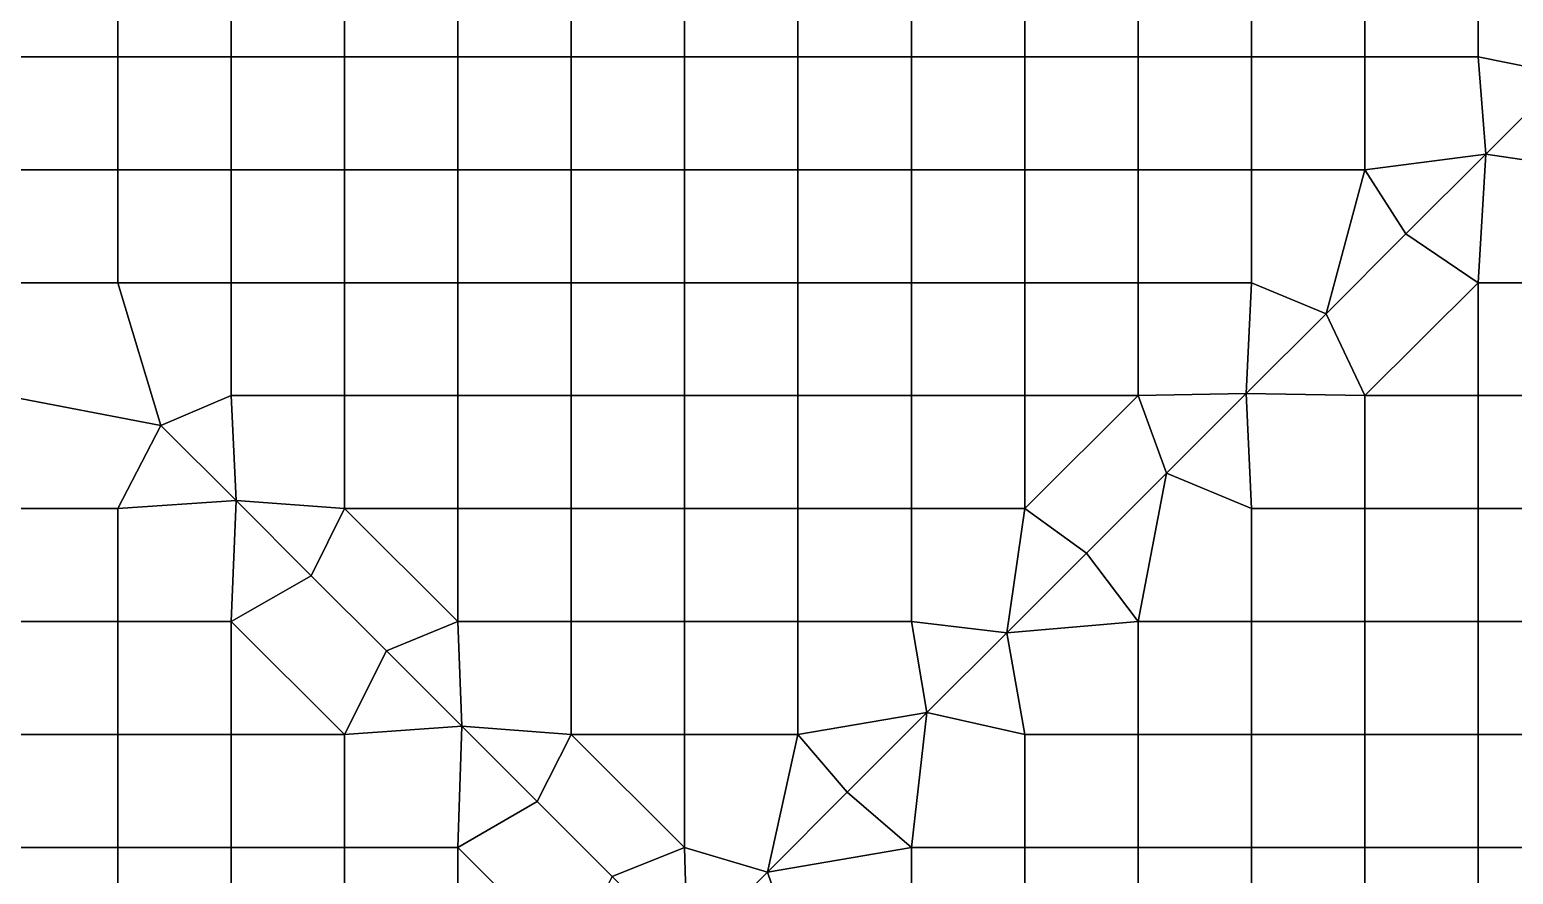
# Model space of a CAD drawing. Extents: x -13 to 39.3, y -26.5 to 20.6.
# Drawn here: x -6.82 to -0.25, y -17.12 to -13.38 of the extents above; entities that cross this region are included whole.
import ezdxf

# ---------------------------------------------------------------- set-up
doc = ezdxf.new("R2010")
doc.units = 0
doc.layers.add('BARS', color=1, linetype='CONTINUOUS')
doc.layers.add('FACES', color=5, linetype='CONTINUOUS')

msp = doc.modelspace()

# ---------------------------------------------------------------- linework, layer by layer
at = {"layer": 'BARS'}
for p, q in [((-0.373402, -13.93), (-0.019848, -13.5765)), ((-0.373402, -13.93, 3.3), (-0.019848, -13.5765, 3.3)), ((-0.726955, -14.2836), (-0.373402, -13.93)), ((-0.726955, -14.2836, 3.3), (-0.373402, -13.93, 3.3)), ((-1.08051, -14.6371), (-0.726955, -14.2836)), ((-1.08051, -14.6371, 3.3), (-0.726955, -14.2836, 3.3)), ((-1.43406, -14.9907), (-1.08051, -14.6371)), ((-1.43406, -14.9907, 3.3), (-1.08051, -14.6371, 3.3)), ((-1.78762, -15.3442), (-1.43406, -14.9907)), ((-1.78762, -15.3442, 3.3), (-1.43406, -14.9907, 3.3)), ((-5.90904, -15.4654), (-6.24239, -15.1321)), ((-6.24239, -15.1321), (-6.24239, -15.1321, 0.66)), ((-6.24239, -15.1321, 0.66), (-6.24239, -15.1321, 1.32)), ((-6.24239, -15.1321, 1.32), (-6.24239, -15.1321, 1.98)), ((-6.24239, -15.1321, 1.98), (-6.24239, -15.1321, 2.64)), ((-6.24239, -15.1321, 2.64), (-6.24239, -15.1321, 3.3)), ((-5.90904, -15.4654, 3.3), (-6.24239, -15.1321, 3.3)), ((-2.14117, -15.6978), (-1.78762, -15.3442)), ((-2.14117, -15.6978, 3.3), (-1.78762, -15.3442, 3.3)), ((-5.57569, -15.7988), (-5.90904, -15.4654)), ((-5.57569, -15.7988, 3.3), (-5.90904, -15.4654, 3.3)), ((-2.49472, -16.0513), (-2.14117, -15.6978)), ((-2.49472, -16.0513, 3.3), (-2.14117, -15.6978, 3.3)), ((-5.24234, -16.1321), (-5.57569, -15.7988)), ((-5.24234, -16.1321, 3.3), (-5.57569, -15.7988, 3.3)), ((-2.84828, -16.4049), (-2.49472, -16.0513)), ((-2.84828, -16.4049, 3.3), (-2.49472, -16.0513, 3.3)), ((-4.90899, -16.4655), (-5.24234, -16.1321)), ((-4.90899, -16.4655, 3.3), (-5.24234, -16.1321, 3.3)), ((-3.20183, -16.7584), (-2.84828, -16.4049)), ((-3.20183, -16.7584, 3.3), (-2.84828, -16.4049, 3.3)), ((-4.57564, -16.7988), (-4.90899, -16.4655)), ((-4.57564, -16.7988, 3.3), (-4.90899, -16.4655, 3.3)), ((-4.24229, -17.1322), (-4.57564, -16.7988)), ((-4.24229, -17.1322, 3.3), (-4.57564, -16.7988, 3.3)), ((-3.55538, -17.112), (-3.20183, -16.7584)), ((-3.55538, -17.112, 3.3), (-3.20183, -16.7584, 3.3)), ((-3.90894, -17.4655), (-3.55538, -17.112)), ((-3.90894, -17.4655, 3.3), (-3.55538, -17.112, 3.3))]:
    msp.add_line(p, q, dxfattribs=at)
at = {"layer": 'FACES'}
for points in [[(-6.43243, -12.9974), (-6.93454, -12.9974), (-6.93454, -13.4981), (-6.43243, -13.4981)], [(-6.43243, -12.9974, 3.3), (-6.93454, -12.9974, 3.3), (-6.93454, -13.4981, 3.3), (-6.43243, -13.4981, 3.3)], [(-5.93031, -12.9974), (-6.43243, -12.9974), (-6.43243, -13.4981), (-5.93031, -13.4981)], [(-5.93031, -12.9974, 3.3), (-6.43243, -12.9974, 3.3), (-6.43243, -13.4981, 3.3), (-5.93031, -13.4981, 3.3)], [(-5.4282, -12.9974), (-5.93031, -12.9974), (-5.93031, -13.4981), (-5.4282, -13.4981)], [(-5.4282, -12.9974, 3.3), (-5.93031, -12.9974, 3.3), (-5.93031, -13.4981, 3.3), (-5.4282, -13.4981, 3.3)], [(-4.92609, -12.9974), (-5.4282, -12.9974), (-5.4282, -13.4981), (-4.92609, -13.4981)], [(-4.92609, -12.9974, 3.3), (-5.4282, -12.9974, 3.3), (-5.4282, -13.4981, 3.3), (-4.92609, -13.4981, 3.3)], [(-4.42397, -12.9974), (-4.92609, -12.9974), (-4.92609, -13.4981), (-4.42397, -13.4981)], [(-4.42397, -12.9974, 3.3), (-4.92609, -12.9974, 3.3), (-4.92609, -13.4981, 3.3), (-4.42397, -13.4981, 3.3)], [(-3.92186, -12.9974), (-4.42397, -12.9974), (-4.42397, -13.4981), (-3.92186, -13.4981)], [(-3.92186, -12.9974, 3.3), (-4.42397, -12.9974, 3.3), (-4.42397, -13.4981, 3.3), (-3.92186, -13.4981, 3.3)], [(-3.41975, -12.9974), (-3.92186, -12.9974), (-3.92186, -13.4981), (-3.41975, -13.4981)], [(-3.41975, -12.9974, 3.3), (-3.92186, -12.9974, 3.3), (-3.92186, -13.4981, 3.3), (-3.41975, -13.4981, 3.3)], [(-2.91763, -12.9974), (-3.41975, -12.9974), (-3.41975, -13.4981), (-2.91763, -13.4981)], [(-2.91763, -12.9974, 3.3), (-3.41975, -12.9974, 3.3), (-3.41975, -13.4981, 3.3), (-2.91763, -13.4981, 3.3)], [(-2.41552, -12.9974), (-2.91763, -12.9974), (-2.91763, -13.4981), (-2.41552, -13.4981)], [(-2.41552, -12.9974, 3.3), (-2.91763, -12.9974, 3.3), (-2.91763, -13.4981, 3.3), (-2.41552, -13.4981, 3.3)], [(-1.91341, -12.9974), (-2.41552, -12.9974), (-2.41552, -13.4981), (-1.91341, -13.4981)], [(-1.91341, -12.9974, 3.3), (-2.41552, -12.9974, 3.3), (-2.41552, -13.4981, 3.3), (-1.91341, -13.4981, 3.3)], [(-1.41129, -12.9974), (-1.91341, -12.9974), (-1.91341, -13.4981), (-1.41129, -13.4981)], [(-1.41129, -12.9974, 3.3), (-1.91341, -12.9974, 3.3), (-1.91341, -13.4981, 3.3), (-1.41129, -13.4981, 3.3)], [(-0.909178, -12.9974), (-1.41129, -12.9974), (-1.41129, -13.4981), (-0.909178, -13.4981)], [(-0.909178, -12.9974, 3.3), (-1.41129, -12.9974, 3.3), (-1.41129, -13.4981, 3.3), (-0.909178, -13.4981, 3.3)], [(-0.407065, -12.9974), (-0.909178, -12.9974), (-0.909178, -13.4981), (-0.407065, -13.4981)], [(-0.407065, -12.9974, 3.3), (-0.909178, -12.9974, 3.3), (-0.909178, -13.4981, 3.3), (-0.407065, -13.4981, 3.3)], [(-0.019848, -13.5765), (0.333705, -13.2229), (-0.407065, -12.9974), (-0.407065, -13.4981)], [(-0.019848, -13.5765, 3.3), (0.333705, -13.2229, 3.3), (-0.407065, -12.9974, 3.3), (-0.407065, -13.4981, 3.3)], [(-6.43243, -13.4981), (-6.93454, -13.4981), (-6.93454, -13.9988), (-6.43243, -13.9988)], [(-6.43243, -13.4981, 3.3), (-6.93454, -13.4981, 3.3), (-6.93454, -13.9988, 3.3), (-6.43243, -13.9988, 3.3)], [(-5.93031, -13.4981), (-6.43243, -13.4981), (-6.43243, -13.9988), (-5.93031, -13.9988)], [(-5.93031, -13.4981, 3.3), (-6.43243, -13.4981, 3.3), (-6.43243, -13.9988, 3.3), (-5.93031, -13.9988, 3.3)], [(-5.4282, -13.4981), (-5.93031, -13.4981), (-5.93031, -13.9988), (-5.4282, -13.9988)], [(-5.4282, -13.4981, 3.3), (-5.93031, -13.4981, 3.3), (-5.93031, -13.9988, 3.3), (-5.4282, -13.9988, 3.3)], [(-4.92609, -13.4981), (-5.4282, -13.4981), (-5.4282, -13.9988), (-4.92609, -13.9988)], [(-4.92609, -13.4981, 3.3), (-5.4282, -13.4981, 3.3), (-5.4282, -13.9988, 3.3), (-4.92609, -13.9988, 3.3)], [(-4.42397, -13.4981), (-4.92609, -13.4981), (-4.92609, -13.9988), (-4.42397, -13.9988)], [(-4.42397, -13.4981, 3.3), (-4.92609, -13.4981, 3.3), (-4.92609, -13.9988, 3.3), (-4.42397, -13.9988, 3.3)], [(-3.92186, -13.4981), (-4.42397, -13.4981), (-4.42397, -13.9988), (-3.92186, -13.9988)], [(-3.92186, -13.4981, 3.3), (-4.42397, -13.4981, 3.3), (-4.42397, -13.9988, 3.3), (-3.92186, -13.9988, 3.3)], [(-3.41975, -13.4981), (-3.92186, -13.4981), (-3.92186, -13.9988), (-3.41975, -13.9988)], [(-3.41975, -13.4981, 3.3), (-3.92186, -13.4981, 3.3), (-3.92186, -13.9988, 3.3), (-3.41975, -13.9988, 3.3)], [(-2.91763, -13.4981), (-3.41975, -13.4981), (-3.41975, -13.9988), (-2.91763, -13.9988)], [(-2.91763, -13.4981, 3.3), (-3.41975, -13.4981, 3.3), (-3.41975, -13.9988, 3.3), (-2.91763, -13.9988, 3.3)], [(-2.41552, -13.4981), (-2.91763, -13.4981), (-2.91763, -13.9988), (-2.41552, -13.9988)], [(-2.41552, -13.4981, 3.3), (-2.91763, -13.4981, 3.3), (-2.91763, -13.9988, 3.3), (-2.41552, -13.9988, 3.3)], [(-1.91341, -13.4981), (-2.41552, -13.4981), (-2.41552, -13.9988), (-1.91341, -13.9988)], [(-1.91341, -13.4981, 3.3), (-2.41552, -13.4981, 3.3), (-2.41552, -13.9988, 3.3), (-1.91341, -13.9988, 3.3)], [(-1.41129, -13.4981), (-1.91341, -13.4981), (-1.91341, -13.9988), (-1.41129, -13.9988)], [(-1.41129, -13.4981, 3.3), (-1.91341, -13.4981, 3.3), (-1.91341, -13.9988, 3.3), (-1.41129, -13.9988, 3.3)], [(-0.909178, -13.4981), (-1.41129, -13.4981), (-1.41129, -13.9988), (-0.909178, -13.9988)], [(-0.909178, -13.4981, 3.3), (-1.41129, -13.4981, 3.3), (-1.41129, -13.9988, 3.3), (-0.909178, -13.9988, 3.3)], [(-0.373402, -13.93), (-0.407065, -13.4981), (-0.909178, -13.4981), (-0.909178, -13.9988)], [(-0.373402, -13.93, 3.3), (-0.407065, -13.4981, 3.3), (-0.909178, -13.4981, 3.3), (-0.909178, -13.9988, 3.3)], [(-0.019848, -13.5765), (-0.407065, -13.4981), (-0.373402, -13.93)], [(-0.019848, -13.5765, 3.3), (-0.407065, -13.4981, 3.3), (-0.373402, -13.93, 3.3)], [(0.095049, -13.9988), (-0.019848, -13.5765), (-0.373402, -13.93)], [(-0.373402, -13.93), (-0.373402, -13.93, 0.66), (-0.019848, -13.5765, 0.66), (-0.019848, -13.5765)], [(-0.373402, -13.93, 0.66), (-0.373402, -13.93, 1.32), (-0.019848, -13.5765, 1.32), (-0.019848, -13.5765, 0.66)], [(-0.373402, -13.93, 1.32), (-0.373402, -13.93, 1.98), (-0.019848, -13.5765, 1.98), (-0.019848, -13.5765, 1.32)], [(-0.373402, -13.93, 1.98), (-0.373402, -13.93, 2.64), (-0.019848, -13.5765, 2.64), (-0.019848, -13.5765, 1.98)], [(-0.019848, -13.5765, 2.64), (-0.373402, -13.93, 2.64), (-0.373402, -13.93, 3.3), (-0.019848, -13.5765, 3.3)], [(0.095049, -13.9988, 3.3), (-0.019848, -13.5765, 3.3), (-0.373402, -13.93, 3.3)], [(-0.726955, -14.2836), (-0.373402, -13.93), (-0.909178, -13.9988)], [(-0.726955, -14.2836, 3.3), (-0.373402, -13.93, 3.3), (-0.909178, -13.9988, 3.3)], [(-0.407065, -14.4995), (-0.373402, -13.93), (-0.726955, -14.2836)], [(-0.726955, -14.2836), (-0.726955, -14.2836, 0.66), (-0.373402, -13.93, 0.66), (-0.373402, -13.93)], [(-0.726955, -14.2836, 0.66), (-0.726955, -14.2836, 1.32), (-0.373402, -13.93, 1.32), (-0.373402, -13.93, 0.66)], [(-0.726955, -14.2836, 1.32), (-0.726955, -14.2836, 1.98), (-0.373402, -13.93, 1.98), (-0.373402, -13.93, 1.32)], [(-0.726955, -14.2836, 1.98), (-0.726955, -14.2836, 2.64), (-0.373402, -13.93, 2.64), (-0.373402, -13.93, 1.98)], [(-0.373402, -13.93, 2.64), (-0.726955, -14.2836, 2.64), (-0.726955, -14.2836, 3.3), (-0.373402, -13.93, 3.3)], [(-0.407065, -14.4995, 3.3), (-0.373402, -13.93, 3.3), (-0.726955, -14.2836, 3.3)], [(0.095049, -13.9988), (-0.373402, -13.93), (-0.407065, -14.4995), (0.095049, -14.4995)], [(0.095049, -13.9988, 3.3), (-0.373402, -13.93, 3.3), (-0.407065, -14.4995, 3.3), (0.095049, -14.4995, 3.3)], [(-6.43243, -13.9988), (-6.93454, -13.9988), (-6.93454, -14.4995), (-6.43243, -14.4995)], [(-6.43243, -13.9988, 3.3), (-6.93454, -13.9988, 3.3), (-6.93454, -14.4995, 3.3), (-6.43243, -14.4995, 3.3)], [(-5.93031, -13.9988), (-6.43243, -13.9988), (-6.43243, -14.4995), (-5.93031, -14.4995)], [(-5.93031, -13.9988, 3.3), (-6.43243, -13.9988, 3.3), (-6.43243, -14.4995, 3.3), (-5.93031, -14.4995, 3.3)], [(-5.4282, -13.9988), (-5.93031, -13.9988), (-5.93031, -14.4995), (-5.4282, -14.4995)], [(-5.4282, -13.9988, 3.3), (-5.93031, -13.9988, 3.3), (-5.93031, -14.4995, 3.3), (-5.4282, -14.4995, 3.3)], [(-4.92609, -13.9988), (-5.4282, -13.9988), (-5.4282, -14.4995), (-4.92609, -14.4995)], [(-4.92609, -13.9988, 3.3), (-5.4282, -13.9988, 3.3), (-5.4282, -14.4995, 3.3), (-4.92609, -14.4995, 3.3)], [(-4.42397, -13.9988), (-4.92609, -13.9988), (-4.92609, -14.4995), (-4.42397, -14.4995)], [(-4.42397, -13.9988, 3.3), (-4.92609, -13.9988, 3.3), (-4.92609, -14.4995, 3.3), (-4.42397, -14.4995, 3.3)], [(-3.92186, -13.9988), (-4.42397, -13.9988), (-4.42397, -14.4995), (-3.92186, -14.4995)], [(-3.92186, -13.9988, 3.3), (-4.42397, -13.9988, 3.3), (-4.42397, -14.4995, 3.3), (-3.92186, -14.4995, 3.3)], [(-3.41975, -13.9988), (-3.92186, -13.9988), (-3.92186, -14.4995), (-3.41975, -14.4995)], [(-3.41975, -13.9988, 3.3), (-3.92186, -13.9988, 3.3), (-3.92186, -14.4995, 3.3), (-3.41975, -14.4995, 3.3)], [(-2.91763, -13.9988), (-3.41975, -13.9988), (-3.41975, -14.4995), (-2.91763, -14.4995)], [(-2.91763, -13.9988, 3.3), (-3.41975, -13.9988, 3.3), (-3.41975, -14.4995, 3.3), (-2.91763, -14.4995, 3.3)], [(-2.41552, -13.9988), (-2.91763, -13.9988), (-2.91763, -14.4995), (-2.41552, -14.4995)], [(-2.41552, -13.9988, 3.3), (-2.91763, -13.9988, 3.3), (-2.91763, -14.4995, 3.3), (-2.41552, -14.4995, 3.3)], [(-1.91341, -13.9988), (-2.41552, -13.9988), (-2.41552, -14.4995), (-1.91341, -14.4995)], [(-1.91341, -13.9988, 3.3), (-2.41552, -13.9988, 3.3), (-2.41552, -14.4995, 3.3), (-1.91341, -14.4995, 3.3)], [(-1.41129, -13.9988), (-1.91341, -13.9988), (-1.91341, -14.4995), (-1.41129, -14.4995)], [(-1.41129, -13.9988, 3.3), (-1.91341, -13.9988, 3.3), (-1.91341, -14.4995, 3.3), (-1.41129, -14.4995, 3.3)], [(-1.08051, -14.6371), (-0.909178, -13.9988), (-1.41129, -13.9988), (-1.41129, -14.4995)], [(-1.08051, -14.6371, 3.3), (-0.909178, -13.9988, 3.3), (-1.41129, -13.9988, 3.3), (-1.41129, -14.4995, 3.3)], [(-1.08051, -14.6371), (-0.726955, -14.2836), (-0.909178, -13.9988)], [(-1.08051, -14.6371, 3.3), (-0.726955, -14.2836, 3.3), (-0.909178, -13.9988, 3.3)], [(-0.407065, -14.4995), (-0.726955, -14.2836), (-1.08051, -14.6371), (-0.909178, -15.0002)], [(-1.08051, -14.6371), (-1.08051, -14.6371, 0.66), (-0.726955, -14.2836, 0.66), (-0.726955, -14.2836)], [(-1.08051, -14.6371, 0.66), (-1.08051, -14.6371, 1.32), (-0.726955, -14.2836, 1.32), (-0.726955, -14.2836, 0.66)], [(-1.08051, -14.6371, 1.32), (-1.08051, -14.6371, 1.98), (-0.726955, -14.2836, 1.98), (-0.726955, -14.2836, 1.32)], [(-1.08051, -14.6371, 1.98), (-1.08051, -14.6371, 2.64), (-0.726955, -14.2836, 2.64), (-0.726955, -14.2836, 1.98)], [(-0.726955, -14.2836, 2.64), (-1.08051, -14.6371, 2.64), (-1.08051, -14.6371, 3.3), (-0.726955, -14.2836, 3.3)], [(-0.407065, -14.4995, 3.3), (-0.726955, -14.2836, 3.3), (-1.08051, -14.6371, 3.3), (-0.909178, -15.0002, 3.3)], [(-6.24239, -15.1321), (-6.43243, -14.4995), (-6.93454, -14.4995), (-6.93454, -15.0002)], [(-6.24239, -15.1321, 3.3), (-6.43243, -14.4995, 3.3), (-6.93454, -14.4995, 3.3), (-6.93454, -15.0002, 3.3)], [(-5.93031, -15.0002), (-5.93031, -14.4995), (-6.43243, -14.4995), (-6.24239, -15.1321)], [(-5.93031, -15.0002, 3.3), (-5.93031, -14.4995, 3.3), (-6.43243, -14.4995, 3.3), (-6.24239, -15.1321, 3.3)], [(-5.4282, -14.4995), (-5.93031, -14.4995), (-5.93031, -15.0002), (-5.4282, -15.0002)], [(-5.4282, -14.4995, 3.3), (-5.93031, -14.4995, 3.3), (-5.93031, -15.0002, 3.3), (-5.4282, -15.0002, 3.3)], [(-4.92609, -14.4995), (-5.4282, -14.4995), (-5.4282, -15.0002), (-4.92609, -15.0002)], [(-4.92609, -14.4995, 3.3), (-5.4282, -14.4995, 3.3), (-5.4282, -15.0002, 3.3), (-4.92609, -15.0002, 3.3)], [(-4.42397, -14.4995), (-4.92609, -14.4995), (-4.92609, -15.0002), (-4.42397, -15.0002)], [(-4.42397, -14.4995, 3.3), (-4.92609, -14.4995, 3.3), (-4.92609, -15.0002, 3.3), (-4.42397, -15.0002, 3.3)], [(-3.92186, -14.4995), (-4.42397, -14.4995), (-4.42397, -15.0002), (-3.92186, -15.0002)], [(-3.92186, -14.4995, 3.3), (-4.42397, -14.4995, 3.3), (-4.42397, -15.0002, 3.3), (-3.92186, -15.0002, 3.3)], [(-3.41975, -14.4995), (-3.92186, -14.4995), (-3.92186, -15.0002), (-3.41975, -15.0002)], [(-3.41975, -14.4995, 3.3), (-3.92186, -14.4995, 3.3), (-3.92186, -15.0002, 3.3), (-3.41975, -15.0002, 3.3)], [(-2.91763, -14.4995), (-3.41975, -14.4995), (-3.41975, -15.0002), (-2.91763, -15.0002)], [(-2.91763, -14.4995, 3.3), (-3.41975, -14.4995, 3.3), (-3.41975, -15.0002, 3.3), (-2.91763, -15.0002, 3.3)], [(-2.41552, -14.4995), (-2.91763, -14.4995), (-2.91763, -15.0002), (-2.41552, -15.0002)], [(-2.41552, -14.4995, 3.3), (-2.91763, -14.4995, 3.3), (-2.91763, -15.0002, 3.3), (-2.41552, -15.0002, 3.3)], [(-1.91341, -14.4995), (-2.41552, -14.4995), (-2.41552, -15.0002), (-1.91341, -15.0002)], [(-1.91341, -14.4995, 3.3), (-2.41552, -14.4995, 3.3), (-2.41552, -15.0002, 3.3), (-1.91341, -15.0002, 3.3)], [(-1.43406, -14.9907), (-1.41129, -14.4995), (-1.91341, -14.4995), (-1.91341, -15.0002)], [(-1.43406, -14.9907, 3.3), (-1.41129, -14.4995, 3.3), (-1.91341, -14.4995, 3.3), (-1.91341, -15.0002, 3.3)], [(-1.08051, -14.6371), (-1.41129, -14.4995), (-1.43406, -14.9907)], [(-1.08051, -14.6371, 3.3), (-1.41129, -14.4995, 3.3), (-1.43406, -14.9907, 3.3)], [(-0.407065, -14.4995), (-0.909178, -15.0002), (-0.407065, -15.0002)], [(-0.407065, -14.4995, 3.3), (-0.909178, -15.0002, 3.3), (-0.407065, -15.0002, 3.3)], [(0.095049, -14.4995), (-0.407065, -14.4995), (-0.407065, -15.0002), (0.095049, -15.0002)], [(0.095049, -14.4995, 3.3), (-0.407065, -14.4995, 3.3), (-0.407065, -15.0002, 3.3), (0.095049, -15.0002, 3.3)], [(-0.909178, -15.0002), (-1.08051, -14.6371), (-1.43406, -14.9907)], [(-1.43406, -14.9907), (-1.43406, -14.9907, 0.66), (-1.08051, -14.6371, 0.66), (-1.08051, -14.6371)], [(-1.43406, -14.9907, 0.66), (-1.43406, -14.9907, 1.32), (-1.08051, -14.6371, 1.32), (-1.08051, -14.6371, 0.66)], [(-1.43406, -14.9907, 1.32), (-1.43406, -14.9907, 1.98), (-1.08051, -14.6371, 1.98), (-1.08051, -14.6371, 1.32)], [(-1.43406, -14.9907, 1.98), (-1.43406, -14.9907, 2.64), (-1.08051, -14.6371, 2.64), (-1.08051, -14.6371, 1.98)], [(-1.08051, -14.6371, 2.64), (-1.43406, -14.9907, 2.64), (-1.43406, -14.9907, 3.3), (-1.08051, -14.6371, 3.3)], [(-0.909178, -15.0002, 3.3), (-1.08051, -14.6371, 3.3), (-1.43406, -14.9907, 3.3)], [(-6.24239, -15.1321), (-6.93454, -15.0002), (-6.93454, -15.5009), (-6.43243, -15.5009)], [(-6.24239, -15.1321, 3.3), (-6.93454, -15.0002, 3.3), (-6.93454, -15.5009, 3.3), (-6.43243, -15.5009, 3.3)], [(-5.90904, -15.4654), (-5.93031, -15.0002), (-6.24239, -15.1321)], [(-5.90904, -15.4654, 3.3), (-5.93031, -15.0002, 3.3), (-6.24239, -15.1321, 3.3)], [(-5.4282, -15.5009), (-5.4282, -15.0002), (-5.93031, -15.0002), (-5.90904, -15.4654)], [(-5.4282, -15.5009, 3.3), (-5.4282, -15.0002, 3.3), (-5.93031, -15.0002, 3.3), (-5.90904, -15.4654, 3.3)], [(-4.92609, -15.0002), (-5.4282, -15.0002), (-5.4282, -15.5009), (-4.92609, -15.5009)], [(-4.92609, -15.0002, 3.3), (-5.4282, -15.0002, 3.3), (-5.4282, -15.5009, 3.3), (-4.92609, -15.5009, 3.3)], [(-4.42397, -15.0002), (-4.92609, -15.0002), (-4.92609, -15.5009), (-4.42397, -15.5009)], [(-4.42397, -15.0002, 3.3), (-4.92609, -15.0002, 3.3), (-4.92609, -15.5009, 3.3), (-4.42397, -15.5009, 3.3)], [(-3.92186, -15.0002), (-4.42397, -15.0002), (-4.42397, -15.5009), (-3.92186, -15.5009)], [(-3.92186, -15.0002, 3.3), (-4.42397, -15.0002, 3.3), (-4.42397, -15.5009, 3.3), (-3.92186, -15.5009, 3.3)], [(-3.41975, -15.0002), (-3.92186, -15.0002), (-3.92186, -15.5009), (-3.41975, -15.5009)], [(-3.41975, -15.0002, 3.3), (-3.92186, -15.0002, 3.3), (-3.92186, -15.5009, 3.3), (-3.41975, -15.5009, 3.3)], [(-2.91763, -15.0002), (-3.41975, -15.0002), (-3.41975, -15.5009), (-2.91763, -15.5009)], [(-2.91763, -15.0002, 3.3), (-3.41975, -15.0002, 3.3), (-3.41975, -15.5009, 3.3), (-2.91763, -15.5009, 3.3)], [(-2.41552, -15.0002), (-2.91763, -15.0002), (-2.91763, -15.5009), (-2.41552, -15.5009)], [(-2.41552, -15.0002, 3.3), (-2.91763, -15.0002, 3.3), (-2.91763, -15.5009, 3.3), (-2.41552, -15.5009, 3.3)], [(-1.78762, -15.3442), (-1.91341, -15.0002), (-2.41552, -15.5009), (-2.14117, -15.6978)], [(-1.91341, -15.0002), (-2.41552, -15.0002), (-2.41552, -15.5009)], [(-1.78762, -15.3442, 3.3), (-1.91341, -15.0002, 3.3), (-2.41552, -15.5009, 3.3), (-2.14117, -15.6978, 3.3)], [(-1.91341, -15.0002, 3.3), (-2.41552, -15.0002, 3.3), (-2.41552, -15.5009, 3.3)], [(-1.78762, -15.3442), (-1.43406, -14.9907), (-1.91341, -15.0002)], [(-1.78762, -15.3442, 3.3), (-1.43406, -14.9907, 3.3), (-1.91341, -15.0002, 3.3)], [(-1.41129, -15.5009), (-1.43406, -14.9907), (-1.78762, -15.3442)], [(-1.78762, -15.3442), (-1.78762, -15.3442, 0.66), (-1.43406, -14.9907, 0.66), (-1.43406, -14.9907)], [(-1.78762, -15.3442, 0.66), (-1.78762, -15.3442, 1.32), (-1.43406, -14.9907, 1.32), (-1.43406, -14.9907, 0.66)], [(-1.78762, -15.3442, 1.32), (-1.78762, -15.3442, 1.98), (-1.43406, -14.9907, 1.98), (-1.43406, -14.9907, 1.32)], [(-1.78762, -15.3442, 1.98), (-1.78762, -15.3442, 2.64), (-1.43406, -14.9907, 2.64), (-1.43406, -14.9907, 1.98)], [(-1.43406, -14.9907, 2.64), (-1.78762, -15.3442, 2.64), (-1.78762, -15.3442, 3.3), (-1.43406, -14.9907, 3.3)], [(-1.41129, -15.5009, 3.3), (-1.43406, -14.9907, 3.3), (-1.78762, -15.3442, 3.3)], [(-0.909178, -15.0002), (-1.43406, -14.9907), (-1.41129, -15.5009), (-0.909178, -15.5009)], [(-0.909178, -15.0002, 3.3), (-1.43406, -14.9907, 3.3), (-1.41129, -15.5009, 3.3), (-0.909178, -15.5009, 3.3)], [(-0.407065, -15.0002), (-0.909178, -15.0002), (-0.909178, -15.5009), (-0.407065, -15.5009)], [(-0.407065, -15.0002, 3.3), (-0.909178, -15.0002, 3.3), (-0.909178, -15.5009, 3.3), (-0.407065, -15.5009, 3.3)], [(0.095049, -15.0002), (-0.407065, -15.0002), (-0.407065, -15.5009), (0.095049, -15.5009)], [(0.095049, -15.0002, 3.3), (-0.407065, -15.0002, 3.3), (-0.407065, -15.5009, 3.3), (0.095049, -15.5009, 3.3)], [(-5.90904, -15.4654), (-6.24239, -15.1321), (-6.43243, -15.5009)], [(-5.90904, -15.4654, 3.3), (-6.24239, -15.1321, 3.3), (-6.43243, -15.5009, 3.3)], [(-5.90904, -15.4654, 0.66), (-5.90904, -15.4654), (-6.24239, -15.1321), (-6.24239, -15.1321, 0.66)], [(-5.90904, -15.4654, 0.66), (-6.24239, -15.1321, 0.66), (-6.24239, -15.1321, 1.32), (-5.90904, -15.4654, 1.32)], [(-5.90904, -15.4654, 1.32), (-6.24239, -15.1321, 1.32), (-6.24239, -15.1321, 1.98), (-5.90904, -15.4654, 1.98)], [(-5.90904, -15.4654, 1.98), (-6.24239, -15.1321, 1.98), (-6.24239, -15.1321, 2.64), (-5.90904, -15.4654, 2.64)], [(-5.90904, -15.4654, 2.64), (-6.24239, -15.1321, 2.64), (-6.24239, -15.1321, 3.3), (-5.90904, -15.4654, 3.3)], [(-1.91341, -16.0016), (-1.78762, -15.3442), (-2.14117, -15.6978)], [(-2.14117, -15.6978), (-2.14117, -15.6978, 0.66), (-1.78762, -15.3442, 0.66), (-1.78762, -15.3442)], [(-2.14117, -15.6978, 0.66), (-2.14117, -15.6978, 1.32), (-1.78762, -15.3442, 1.32), (-1.78762, -15.3442, 0.66)], [(-2.14117, -15.6978, 1.32), (-2.14117, -15.6978, 1.98), (-1.78762, -15.3442, 1.98), (-1.78762, -15.3442, 1.32)], [(-2.14117, -15.6978, 1.98), (-2.14117, -15.6978, 2.64), (-1.78762, -15.3442, 2.64), (-1.78762, -15.3442, 1.98)], [(-1.78762, -15.3442, 2.64), (-2.14117, -15.6978, 2.64), (-2.14117, -15.6978, 3.3), (-1.78762, -15.3442, 3.3)], [(-1.91341, -16.0016, 3.3), (-1.78762, -15.3442, 3.3), (-2.14117, -15.6978, 3.3)], [(-1.41129, -15.5009), (-1.78762, -15.3442), (-1.91341, -16.0016), (-1.41129, -16.0016)], [(-1.41129, -15.5009, 3.3), (-1.78762, -15.3442, 3.3), (-1.91341, -16.0016, 3.3), (-1.41129, -16.0016, 3.3)], [(-6.43243, -15.5009), (-6.93454, -15.5009), (-6.93454, -16.0016), (-6.43243, -16.0016)], [(-6.43243, -15.5009, 3.3), (-6.93454, -15.5009, 3.3), (-6.93454, -16.0016, 3.3), (-6.43243, -16.0016, 3.3)], [(-5.93031, -16.0016), (-5.90904, -15.4654), (-6.43243, -15.5009), (-6.43243, -16.0016)], [(-5.93031, -16.0016, 3.3), (-5.90904, -15.4654, 3.3), (-6.43243, -15.5009, 3.3), (-6.43243, -16.0016, 3.3)], [(-5.57569, -15.7988), (-5.90904, -15.4654), (-5.93031, -16.0016)], [(-5.57569, -15.7988, 3.3), (-5.90904, -15.4654, 3.3), (-5.93031, -16.0016, 3.3)], [(-5.4282, -15.5009), (-5.90904, -15.4654), (-5.57569, -15.7988)], [(-5.57569, -15.7988, 0.66), (-5.57569, -15.7988), (-5.90904, -15.4654), (-5.90904, -15.4654, 0.66)], [(-5.57569, -15.7988, 1.32), (-5.57569, -15.7988, 0.66), (-5.90904, -15.4654, 0.66), (-5.90904, -15.4654, 1.32)], [(-5.57569, -15.7988, 1.98), (-5.57569, -15.7988, 1.32), (-5.90904, -15.4654, 1.32), (-5.90904, -15.4654, 1.98)], [(-5.57569, -15.7988, 2.64), (-5.57569, -15.7988, 1.98), (-5.90904, -15.4654, 1.98), (-5.90904, -15.4654, 2.64)], [(-5.57569, -15.7988, 2.64), (-5.90904, -15.4654, 2.64), (-5.90904, -15.4654, 3.3), (-5.57569, -15.7988, 3.3)], [(-5.4282, -15.5009, 3.3), (-5.90904, -15.4654, 3.3), (-5.57569, -15.7988, 3.3)], [(-4.92609, -16.0016), (-5.4282, -15.5009), (-5.57569, -15.7988), (-5.24234, -16.1321)], [(-4.92609, -16.0016, 3.3), (-5.4282, -15.5009, 3.3), (-5.57569, -15.7988, 3.3), (-5.24234, -16.1321, 3.3)], [(-4.92609, -16.0016), (-4.92609, -15.5009), (-5.4282, -15.5009)], [(-4.92609, -16.0016, 3.3), (-4.92609, -15.5009, 3.3), (-5.4282, -15.5009, 3.3)], [(-4.42397, -15.5009), (-4.92609, -15.5009), (-4.92609, -16.0016), (-4.42397, -16.0016)], [(-4.42397, -15.5009, 3.3), (-4.92609, -15.5009, 3.3), (-4.92609, -16.0016, 3.3), (-4.42397, -16.0016, 3.3)], [(-3.92186, -15.5009), (-4.42397, -15.5009), (-4.42397, -16.0016), (-3.92186, -16.0016)], [(-3.92186, -15.5009, 3.3), (-4.42397, -15.5009, 3.3), (-4.42397, -16.0016, 3.3), (-3.92186, -16.0016, 3.3)], [(-3.41975, -15.5009), (-3.92186, -15.5009), (-3.92186, -16.0016), (-3.41975, -16.0016)], [(-3.41975, -15.5009, 3.3), (-3.92186, -15.5009, 3.3), (-3.92186, -16.0016, 3.3), (-3.41975, -16.0016, 3.3)], [(-2.91763, -15.5009), (-3.41975, -15.5009), (-3.41975, -16.0016), (-2.91763, -16.0016)], [(-2.91763, -15.5009, 3.3), (-3.41975, -15.5009, 3.3), (-3.41975, -16.0016, 3.3), (-2.91763, -16.0016, 3.3)], [(-2.49472, -16.0513), (-2.41552, -15.5009), (-2.91763, -15.5009), (-2.91763, -16.0016)], [(-2.49472, -16.0513, 3.3), (-2.41552, -15.5009, 3.3), (-2.91763, -15.5009, 3.3), (-2.91763, -16.0016, 3.3)], [(-2.49472, -16.0513), (-2.14117, -15.6978), (-2.41552, -15.5009)], [(-2.49472, -16.0513, 3.3), (-2.14117, -15.6978, 3.3), (-2.41552, -15.5009, 3.3)], [(-0.909178, -15.5009), (-1.41129, -15.5009), (-1.41129, -16.0016), (-0.909178, -16.0016)], [(-0.909178, -15.5009, 3.3), (-1.41129, -15.5009, 3.3), (-1.41129, -16.0016, 3.3), (-0.909178, -16.0016, 3.3)], [(-0.407065, -15.5009), (-0.909178, -15.5009), (-0.909178, -16.0016), (-0.407065, -16.0016)], [(-0.407065, -15.5009, 3.3), (-0.909178, -15.5009, 3.3), (-0.909178, -16.0016, 3.3), (-0.407065, -16.0016, 3.3)], [(0.095049, -15.5009), (-0.407065, -15.5009), (-0.407065, -16.0016), (0.095049, -16.0016)], [(0.095049, -15.5009, 3.3), (-0.407065, -15.5009, 3.3), (-0.407065, -16.0016, 3.3), (0.095049, -16.0016, 3.3)], [(-1.91341, -16.0016), (-2.14117, -15.6978), (-2.49472, -16.0513)], [(-2.49472, -16.0513), (-2.49472, -16.0513, 0.66), (-2.14117, -15.6978, 0.66), (-2.14117, -15.6978)], [(-2.49472, -16.0513, 0.66), (-2.49472, -16.0513, 1.32), (-2.14117, -15.6978, 1.32), (-2.14117, -15.6978, 0.66)], [(-2.49472, -16.0513, 1.32), (-2.49472, -16.0513, 1.98), (-2.14117, -15.6978, 1.98), (-2.14117, -15.6978, 1.32)], [(-2.49472, -16.0513, 1.98), (-2.49472, -16.0513, 2.64), (-2.14117, -15.6978, 2.64), (-2.14117, -15.6978, 1.98)], [(-2.14117, -15.6978, 2.64), (-2.49472, -16.0513, 2.64), (-2.49472, -16.0513, 3.3), (-2.14117, -15.6978, 3.3)], [(-1.91341, -16.0016, 3.3), (-2.14117, -15.6978, 3.3), (-2.49472, -16.0513, 3.3)], [(-5.4282, -16.5024), (-5.24234, -16.1321), (-5.57569, -15.7988), (-5.93031, -16.0016)], [(-5.4282, -16.5024, 3.3), (-5.24234, -16.1321, 3.3), (-5.57569, -15.7988, 3.3), (-5.93031, -16.0016, 3.3)], [(-5.24234, -16.1321, 0.66), (-5.24234, -16.1321), (-5.57569, -15.7988), (-5.57569, -15.7988, 0.66)], [(-5.24234, -16.1321, 1.32), (-5.24234, -16.1321, 0.66), (-5.57569, -15.7988, 0.66), (-5.57569, -15.7988, 1.32)], [(-5.24234, -16.1321, 1.98), (-5.24234, -16.1321, 1.32), (-5.57569, -15.7988, 1.32), (-5.57569, -15.7988, 1.98)], [(-5.24234, -16.1321, 2.64), (-5.24234, -16.1321, 1.98), (-5.57569, -15.7988, 1.98), (-5.57569, -15.7988, 2.64)], [(-5.24234, -16.1321, 2.64), (-5.57569, -15.7988, 2.64), (-5.57569, -15.7988, 3.3), (-5.24234, -16.1321, 3.3)], [(-6.43243, -16.0016), (-6.93454, -16.0016), (-6.93454, -16.5024), (-6.43243, -16.5024)], [(-6.43243, -16.0016, 3.3), (-6.93454, -16.0016, 3.3), (-6.93454, -16.5024, 3.3), (-6.43243, -16.5024, 3.3)], [(-5.93031, -16.0016), (-6.43243, -16.0016), (-6.43243, -16.5024), (-5.93031, -16.5024)], [(-5.93031, -16.0016, 3.3), (-6.43243, -16.0016, 3.3), (-6.43243, -16.5024, 3.3), (-5.93031, -16.5024, 3.3)], [(-5.4282, -16.5024), (-5.93031, -16.0016), (-5.93031, -16.5024)], [(-5.4282, -16.5024, 3.3), (-5.93031, -16.0016, 3.3), (-5.93031, -16.5024, 3.3)], [(-4.90899, -16.4655), (-4.92609, -16.0016), (-5.24234, -16.1321)], [(-4.90899, -16.4655, 3.3), (-4.92609, -16.0016, 3.3), (-5.24234, -16.1321, 3.3)], [(-4.42397, -16.5024), (-4.42397, -16.0016), (-4.92609, -16.0016), (-4.90899, -16.4655)], [(-4.42397, -16.5024, 3.3), (-4.42397, -16.0016, 3.3), (-4.92609, -16.0016, 3.3), (-4.90899, -16.4655, 3.3)], [(-3.92186, -16.0016), (-4.42397, -16.0016), (-4.42397, -16.5024), (-3.92186, -16.5024)], [(-3.92186, -16.0016, 3.3), (-4.42397, -16.0016, 3.3), (-4.42397, -16.5024, 3.3), (-3.92186, -16.5024, 3.3)], [(-3.41975, -16.0016), (-3.92186, -16.0016), (-3.92186, -16.5024), (-3.41975, -16.5024)], [(-3.41975, -16.0016, 3.3), (-3.92186, -16.0016, 3.3), (-3.92186, -16.5024, 3.3), (-3.41975, -16.5024, 3.3)], [(-2.84828, -16.4049), (-2.91763, -16.0016), (-3.41975, -16.0016), (-3.41975, -16.5024)], [(-2.84828, -16.4049, 3.3), (-2.91763, -16.0016, 3.3), (-3.41975, -16.0016, 3.3), (-3.41975, -16.5024, 3.3)], [(-2.84828, -16.4049), (-2.49472, -16.0513), (-2.91763, -16.0016)], [(-2.84828, -16.4049, 3.3), (-2.49472, -16.0513, 3.3), (-2.91763, -16.0016, 3.3)], [(-1.91341, -16.0016), (-2.49472, -16.0513), (-2.41552, -16.5024), (-1.91341, -16.5024)], [(-1.91341, -16.0016, 3.3), (-2.49472, -16.0513, 3.3), (-2.41552, -16.5024, 3.3), (-1.91341, -16.5024, 3.3)], [(-1.41129, -16.0016), (-1.91341, -16.0016), (-1.91341, -16.5024), (-1.41129, -16.5024)], [(-1.41129, -16.0016, 3.3), (-1.91341, -16.0016, 3.3), (-1.91341, -16.5024, 3.3), (-1.41129, -16.5024, 3.3)], [(-0.909178, -16.0016), (-1.41129, -16.0016), (-1.41129, -16.5024), (-0.909178, -16.5024)], [(-0.909178, -16.0016, 3.3), (-1.41129, -16.0016, 3.3), (-1.41129, -16.5024, 3.3), (-0.909178, -16.5024, 3.3)], [(-0.407065, -16.0016), (-0.909178, -16.0016), (-0.909178, -16.5024), (-0.407065, -16.5024)], [(-0.407065, -16.0016, 3.3), (-0.909178, -16.0016, 3.3), (-0.909178, -16.5024, 3.3), (-0.407065, -16.5024, 3.3)], [(0.095049, -16.0016), (-0.407065, -16.0016), (-0.407065, -16.5024), (0.095049, -16.5024)], [(0.095049, -16.0016, 3.3), (-0.407065, -16.0016, 3.3), (-0.407065, -16.5024, 3.3), (0.095049, -16.5024, 3.3)], [(-2.41552, -16.5024), (-2.49472, -16.0513), (-2.84828, -16.4049)], [(-2.84828, -16.4049), (-2.84828, -16.4049, 0.66), (-2.49472, -16.0513, 0.66), (-2.49472, -16.0513)], [(-2.84828, -16.4049, 0.66), (-2.84828, -16.4049, 1.32), (-2.49472, -16.0513, 1.32), (-2.49472, -16.0513, 0.66)], [(-2.84828, -16.4049, 1.32), (-2.84828, -16.4049, 1.98), (-2.49472, -16.0513, 1.98), (-2.49472, -16.0513, 1.32)], [(-2.84828, -16.4049, 1.98), (-2.84828, -16.4049, 2.64), (-2.49472, -16.0513, 2.64), (-2.49472, -16.0513, 1.98)], [(-2.49472, -16.0513, 2.64), (-2.84828, -16.4049, 2.64), (-2.84828, -16.4049, 3.3), (-2.49472, -16.0513, 3.3)], [(-2.41552, -16.5024, 3.3), (-2.49472, -16.0513, 3.3), (-2.84828, -16.4049, 3.3)], [(-4.90899, -16.4655), (-5.24234, -16.1321), (-5.4282, -16.5024)], [(-4.90899, -16.4655, 3.3), (-5.24234, -16.1321, 3.3), (-5.4282, -16.5024, 3.3)], [(-4.90899, -16.4655, 0.66), (-4.90899, -16.4655), (-5.24234, -16.1321), (-5.24234, -16.1321, 0.66)], [(-4.90899, -16.4655, 1.32), (-4.90899, -16.4655, 0.66), (-5.24234, -16.1321, 0.66), (-5.24234, -16.1321, 1.32)], [(-4.90899, -16.4655, 1.98), (-4.90899, -16.4655, 1.32), (-5.24234, -16.1321, 1.32), (-5.24234, -16.1321, 1.98)], [(-4.90899, -16.4655, 2.64), (-4.90899, -16.4655, 1.98), (-5.24234, -16.1321, 1.98), (-5.24234, -16.1321, 2.64)], [(-4.90899, -16.4655, 2.64), (-5.24234, -16.1321, 2.64), (-5.24234, -16.1321, 3.3), (-4.90899, -16.4655, 3.3)], [(-3.20183, -16.7584), (-2.84828, -16.4049), (-3.41975, -16.5024)], [(-3.20183, -16.7584, 3.3), (-2.84828, -16.4049, 3.3), (-3.41975, -16.5024, 3.3)], [(-2.91763, -17.0031), (-2.84828, -16.4049), (-3.20183, -16.7584)], [(-2.91763, -17.0031, 3.3), (-2.84828, -16.4049, 3.3), (-3.20183, -16.7584, 3.3)], [(-2.41552, -16.5024), (-2.84828, -16.4049), (-2.91763, -17.0031), (-2.41552, -17.0031)], [(-2.41552, -16.5024, 3.3), (-2.84828, -16.4049, 3.3), (-2.91763, -17.0031, 3.3), (-2.41552, -17.0031, 3.3)], [(-4.92609, -17.0031), (-4.90899, -16.4655), (-5.4282, -16.5024), (-5.4282, -17.0031)], [(-4.92609, -17.0031, 3.3), (-4.90899, -16.4655, 3.3), (-5.4282, -16.5024, 3.3), (-5.4282, -17.0031, 3.3)], [(-4.57564, -16.7988), (-4.90899, -16.4655), (-4.92609, -17.0031)], [(-4.57564, -16.7988, 3.3), (-4.90899, -16.4655, 3.3), (-4.92609, -17.0031, 3.3)], [(-4.42397, -16.5024), (-4.90899, -16.4655), (-4.57564, -16.7988)], [(-4.57564, -16.7988, 0.66), (-4.57564, -16.7988), (-4.90899, -16.4655), (-4.90899, -16.4655, 0.66)], [(-4.57564, -16.7988, 1.32), (-4.57564, -16.7988, 0.66), (-4.90899, -16.4655, 0.66), (-4.90899, -16.4655, 1.32)], [(-4.57564, -16.7988, 1.98), (-4.57564, -16.7988, 1.32), (-4.90899, -16.4655, 1.32), (-4.90899, -16.4655, 1.98)], [(-4.57564, -16.7988, 2.64), (-4.57564, -16.7988, 1.98), (-4.90899, -16.4655, 1.98), (-4.90899, -16.4655, 2.64)], [(-4.57564, -16.7988, 2.64), (-4.90899, -16.4655, 2.64), (-4.90899, -16.4655, 3.3), (-4.57564, -16.7988, 3.3)], [(-4.42397, -16.5024, 3.3), (-4.90899, -16.4655, 3.3), (-4.57564, -16.7988, 3.3)], [(-6.43243, -16.5024), (-6.93454, -16.5024), (-6.93454, -17.0031), (-6.43243, -17.0031)], [(-6.43243, -16.5024, 3.3), (-6.93454, -16.5024, 3.3), (-6.93454, -17.0031, 3.3), (-6.43243, -17.0031, 3.3)], [(-5.93031, -16.5024), (-6.43243, -16.5024), (-6.43243, -17.0031), (-5.93031, -17.0031)], [(-5.93031, -16.5024, 3.3), (-6.43243, -16.5024, 3.3), (-6.43243, -17.0031, 3.3), (-5.93031, -17.0031, 3.3)], [(-5.4282, -16.5024), (-5.93031, -16.5024), (-5.93031, -17.0031), (-5.4282, -17.0031)], [(-5.4282, -16.5024, 3.3), (-5.93031, -16.5024, 3.3), (-5.93031, -17.0031, 3.3), (-5.4282, -17.0031, 3.3)], [(-3.92186, -17.0031), (-4.42397, -16.5024), (-4.57564, -16.7988), (-4.24229, -17.1322)], [(-3.92186, -17.0031, 3.3), (-4.42397, -16.5024, 3.3), (-4.57564, -16.7988, 3.3), (-4.24229, -17.1322, 3.3)], [(-3.92186, -17.0031), (-3.92186, -16.5024), (-4.42397, -16.5024)], [(-3.92186, -17.0031, 3.3), (-3.92186, -16.5024, 3.3), (-4.42397, -16.5024, 3.3)], [(-3.55538, -17.112), (-3.41975, -16.5024), (-3.92186, -16.5024), (-3.92186, -17.0031)], [(-3.55538, -17.112, 3.3), (-3.41975, -16.5024, 3.3), (-3.92186, -16.5024, 3.3), (-3.92186, -17.0031, 3.3)], [(-3.55538, -17.112), (-3.20183, -16.7584), (-3.41975, -16.5024)], [(-3.55538, -17.112, 3.3), (-3.20183, -16.7584, 3.3), (-3.41975, -16.5024, 3.3)], [(-1.91341, -16.5024), (-2.41552, -16.5024), (-2.41552, -17.0031), (-1.91341, -17.0031)], [(-1.91341, -16.5024, 3.3), (-2.41552, -16.5024, 3.3), (-2.41552, -17.0031, 3.3), (-1.91341, -17.0031, 3.3)], [(-1.41129, -16.5024), (-1.91341, -16.5024), (-1.91341, -17.0031), (-1.41129, -17.0031)], [(-1.41129, -16.5024, 3.3), (-1.91341, -16.5024, 3.3), (-1.91341, -17.0031, 3.3), (-1.41129, -17.0031, 3.3)], [(-0.909178, -16.5024), (-1.41129, -16.5024), (-1.41129, -17.0031), (-0.909178, -17.0031)], [(-0.909178, -16.5024, 3.3), (-1.41129, -16.5024, 3.3), (-1.41129, -17.0031, 3.3), (-0.909178, -17.0031, 3.3)], [(-0.407065, -16.5024), (-0.909178, -16.5024), (-0.909178, -17.0031), (-0.407065, -17.0031)], [(-0.407065, -16.5024, 3.3), (-0.909178, -16.5024, 3.3), (-0.909178, -17.0031, 3.3), (-0.407065, -17.0031, 3.3)], [(0.095049, -16.5024), (-0.407065, -16.5024), (-0.407065, -17.0031), (0.095049, -17.0031)], [(0.095049, -16.5024, 3.3), (-0.407065, -16.5024, 3.3), (-0.407065, -17.0031, 3.3), (0.095049, -17.0031, 3.3)], [(-4.42397, -17.5038), (-4.24229, -17.1322), (-4.57564, -16.7988), (-4.92609, -17.0031)], [(-4.42397, -17.5038, 3.3), (-4.24229, -17.1322, 3.3), (-4.57564, -16.7988, 3.3), (-4.92609, -17.0031, 3.3)], [(-4.24229, -17.1322, 0.66), (-4.24229, -17.1322), (-4.57564, -16.7988), (-4.57564, -16.7988, 0.66)], [(-4.24229, -17.1322, 1.32), (-4.24229, -17.1322, 0.66), (-4.57564, -16.7988, 0.66), (-4.57564, -16.7988, 1.32)], [(-4.24229, -17.1322, 1.98), (-4.24229, -17.1322, 1.32), (-4.57564, -16.7988, 1.32), (-4.57564, -16.7988, 1.98)], [(-4.24229, -17.1322, 2.64), (-4.24229, -17.1322, 1.98), (-4.57564, -16.7988, 1.98), (-4.57564, -16.7988, 2.64)], [(-4.24229, -17.1322, 2.64), (-4.57564, -16.7988, 2.64), (-4.57564, -16.7988, 3.3), (-4.24229, -17.1322, 3.3)], [(-2.91763, -17.0031), (-3.20183, -16.7584), (-3.55538, -17.112)], [(-2.91763, -17.0031, 3.3), (-3.20183, -16.7584, 3.3), (-3.55538, -17.112, 3.3)], [(-6.43243, -17.0031), (-6.93454, -17.0031), (-6.93454, -17.5038), (-6.43243, -17.5038)], [(-6.43243, -17.0031, 3.3), (-6.93454, -17.0031, 3.3), (-6.93454, -17.5038, 3.3), (-6.43243, -17.5038, 3.3)], [(-5.93031, -17.0031), (-6.43243, -17.0031), (-6.43243, -17.5038), (-5.93031, -17.5038)], [(-5.93031, -17.0031, 3.3), (-6.43243, -17.0031, 3.3), (-6.43243, -17.5038, 3.3), (-5.93031, -17.5038, 3.3)], [(-5.4282, -17.0031), (-5.93031, -17.0031), (-5.93031, -17.5038), (-5.4282, -17.5038)], [(-5.4282, -17.0031, 3.3), (-5.93031, -17.0031, 3.3), (-5.93031, -17.5038, 3.3), (-5.4282, -17.5038, 3.3)], [(-4.92609, -17.0031), (-5.4282, -17.0031), (-5.4282, -17.5038), (-4.92609, -17.5038)], [(-4.92609, -17.0031, 3.3), (-5.4282, -17.0031, 3.3), (-5.4282, -17.5038, 3.3), (-4.92609, -17.5038, 3.3)], [(-4.42397, -17.5038), (-4.92609, -17.0031), (-4.92609, -17.5038)], [(-4.42397, -17.5038, 3.3), (-4.92609, -17.0031, 3.3), (-4.92609, -17.5038, 3.3)], [(-3.90894, -17.4655), (-3.92186, -17.0031), (-4.24229, -17.1322)], [(-3.90894, -17.4655, 3.3), (-3.92186, -17.0031, 3.3), (-4.24229, -17.1322, 3.3)], [(-3.55538, -17.112), (-3.92186, -17.0031), (-3.90894, -17.4655)], [(-3.55538, -17.112, 3.3), (-3.92186, -17.0031, 3.3), (-3.90894, -17.4655, 3.3)], [(-2.91763, -17.0031), (-3.55538, -17.112), (-3.41975, -17.5038), (-2.91763, -17.5038)], [(-2.91763, -17.0031, 3.3), (-3.55538, -17.112, 3.3), (-3.41975, -17.5038, 3.3), (-2.91763, -17.5038, 3.3)], [(-2.41552, -17.0031), (-2.91763, -17.0031), (-2.91763, -17.5038), (-2.41552, -17.5038)], [(-2.41552, -17.0031, 3.3), (-2.91763, -17.0031, 3.3), (-2.91763, -17.5038, 3.3), (-2.41552, -17.5038, 3.3)], [(-1.91341, -17.0031), (-2.41552, -17.0031), (-2.41552, -17.5038), (-1.91341, -17.5038)], [(-1.91341, -17.0031, 3.3), (-2.41552, -17.0031, 3.3), (-2.41552, -17.5038, 3.3), (-1.91341, -17.5038, 3.3)], [(-1.41129, -17.0031), (-1.91341, -17.0031), (-1.91341, -17.5038), (-1.41129, -17.5038)], [(-1.41129, -17.0031, 3.3), (-1.91341, -17.0031, 3.3), (-1.91341, -17.5038, 3.3), (-1.41129, -17.5038, 3.3)], [(-0.909178, -17.0031), (-1.41129, -17.0031), (-1.41129, -17.5038), (-0.909178, -17.5038)], [(-0.909178, -17.0031, 3.3), (-1.41129, -17.0031, 3.3), (-1.41129, -17.5038, 3.3), (-0.909178, -17.5038, 3.3)], [(-0.407065, -17.0031), (-0.909178, -17.0031), (-0.909178, -17.5038), (-0.407065, -17.5038)], [(-0.407065, -17.0031, 3.3), (-0.909178, -17.0031, 3.3), (-0.909178, -17.5038, 3.3), (-0.407065, -17.5038, 3.3)], [(0.095049, -17.0031), (-0.407065, -17.0031), (-0.407065, -17.5038), (0.095049, -17.5038)], [(0.095049, -17.0031, 3.3), (-0.407065, -17.0031, 3.3), (-0.407065, -17.5038, 3.3), (0.095049, -17.5038, 3.3)], [(-3.41975, -17.5038), (-3.55538, -17.112), (-3.90894, -17.4655)], [(-3.41975, -17.5038, 3.3), (-3.55538, -17.112, 3.3), (-3.90894, -17.4655, 3.3)]]:
    msp.add_3dface(points, dxfattribs=at)

doc.saveas('drawing.dxf')
